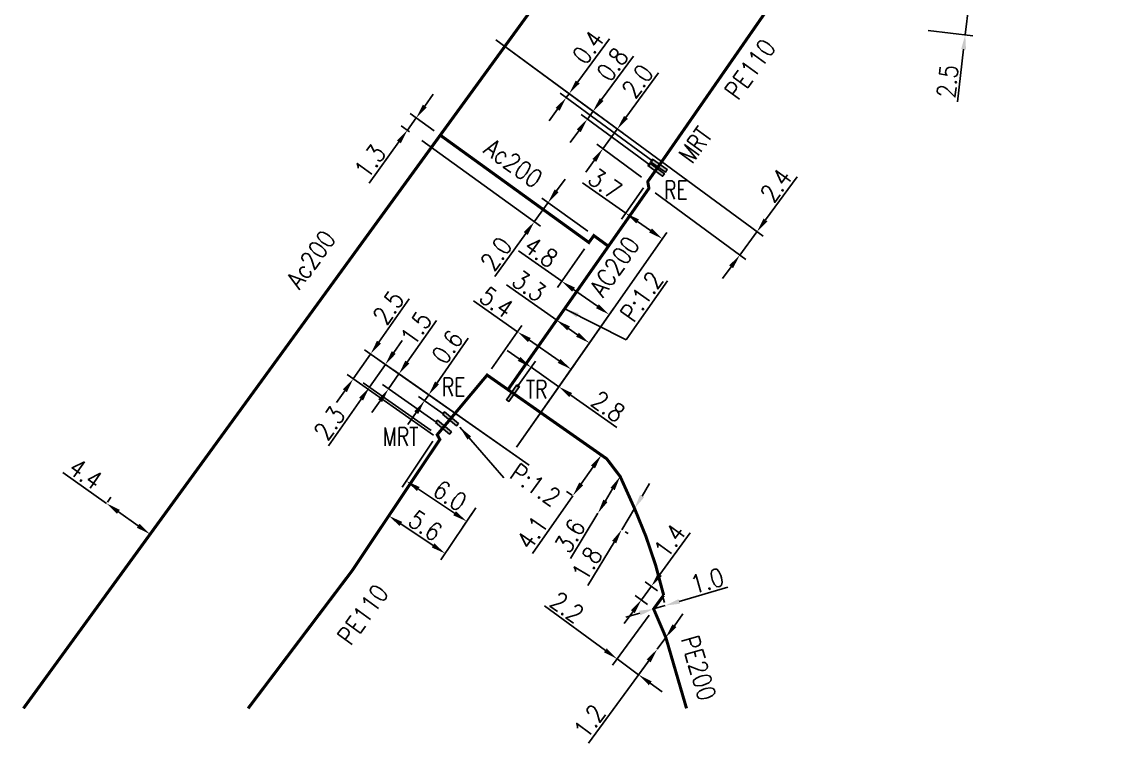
# Model space of a CAD drawing. Header units: millimetres. Extents: x 138988 to 140002, y 128990 to 130001.
# Drawn here: x 139092 to 139182.5, y 128997.1 to 129056.7 of the extents above; entities that cross this region are included whole.
import ezdxf
from ezdxf.enums import TextEntityAlignment as Align

# ---------------------------------------------------------------- set-up
doc = ezdxf.new("R2010")
doc.units = ezdxf.units.MM
doc.header["$PDMODE"] = 34
doc.linetypes.add('L_25_AP', pattern=[2000, 1000, 1000])
doc.linetypes.add('L_25_PE', pattern=[2000, 1000, 1000])
doc.layers.get('0').update_dxf_attribs({"linetype": 'CONTINUOUS'})
doc.layers.get('Defpoints').update_dxf_attribs({"linetype": 'CONTINUOUS'})
for name, color, linetype in [('L_150', 1, 'CONTINUOUS'), ('L_300', 7, 'CONTINUOUS'), ('L_340', 7, 'CONTINUOUS')]:
    doc.layers.add(name, color=color, linetype=linetype)
doc.styles.get("Standard").update_dxf_attribs({"font": 'romans.shx', "width": 0.85})
doc.dimstyles.get("Standard").update_dxf_attribs({"dimtxt": 1.5, "dimasz": 1.2, "dimexe": 0.625, "dimexo": 0.625, "dimgap": 0.25, "dimtad": 1, "dimdec": 1, "dimzin": 0, "dimdsep": 46, "dimtxsty": 'Standard', "dimcen": -0.5, "dimadec": 0, "dimazin": 0, "dimtfac": 1, "dimtdec": 1, "dimtmove": 0, "dimatfit": 3, "dimfxl": 0, "dimtolj": 1, "dimtzin": 0, "dimarcsym": 0})

# ---------------------------------------------------------------- blocks, each defined once
blk = doc.blocks.new('*D1032')
at = {"layer": 'Defpoints', "color": 0, "linetype": 'Continuous', "transparency": 16777216}
for p in [(139145.166, 129005.86), (139144.457, 129004.892), (139144.457, 129004.892)]:
    blk.add_point(p, dxfattribs=at)
at = {"layer": 'L_150', "color": 0, "linetype": 'Continuous', "lineweight": -2, "transparency": 16777216}
for p, q in [((139145.874, 129006.829), (139146.583, 129007.798)), ((139145.166, 129005.86), (139144.457, 129004.892)), ((139143.749, 129003.923), (139138.785, 128997.135))]:
    blk.add_line(p, q, dxfattribs=at)
at = {"layer": 'L_150', "color": 0, "linetype": 'Continuous', "transparency": 16777216}
for points in [[(139145.713, 129006.947), (139146.036, 129006.711), (139145.166, 129005.86)], [(139143.588, 129004.041), (139143.911, 129003.805), (139144.457, 129004.892)]]:
    blk.add_solid(points, dxfattribs=at)
at = {"layer": 'L_150', "color": 0, "linetype": 'Continuous', "transparency": 16777216, "insert": (139138.86, 128998.932), "char_height": 1.5, "attachment_point": 5, "rotation": 53.81889}
blk.add_mtext('\\A1;1.2', dxfattribs=at)
blk = doc.blocks.new('*D1033')
at = {"layer": 'Defpoints', "color": 0, "linetype": 'Continuous', "transparency": 16777216}
for p in [(139144.161, 129008.213), (139144.457, 129004.892), (139142.915, 129002.783)]:
    blk.add_point(p, dxfattribs=at)
at = {"layer": 'L_150', "color": 0, "linetype": 'Continuous', "lineweight": -2, "transparency": 16777216}
for p, q in [((139140.171, 129004.79), (139135.141, 129008.469)), ((139143.792, 129007.709), (139140.771, 129003.577)), ((139142.915, 129002.783), (139141.14, 129004.082)), ((139144.089, 129004.387), (139142.546, 129002.279)), ((139143.884, 129002.075), (139144.852, 129001.366))]:
    blk.add_line(p, q, dxfattribs=at)
at = {"layer": 'L_150', "color": 0, "linetype": 'Continuous', "transparency": 16777216}
for points in [[(139140.289, 129004.952), (139140.053, 129004.629), (139141.14, 129004.082)], [(139144.002, 129002.236), (139143.766, 129001.913), (139142.915, 129002.783)]]:
    blk.add_solid(points, dxfattribs=at)
at = {"layer": 'L_150', "color": 0, "linetype": 'Continuous', "transparency": 16777216, "insert": (139137.011, 129008.34), "char_height": 1.5, "attachment_point": 5, "rotation": 323.81889}
blk.add_mtext('\\A1;2.2', dxfattribs=at)
blk = doc.blocks.new('*D1034')
at = {"layer": 'Defpoints', "color": 0, "linetype": 'Continuous', "transparency": 16777216}
for p in [(139142.584, 129016.509), (139141.281, 129014.906), (139141.521, 129014.76)]:
    blk.add_point(p, dxfattribs=at)
at = {"layer": 'L_150', "color": 0, "linetype": 'Continuous', "lineweight": -2, "transparency": 16777216}
for p, q in [((139143.206, 129017.535), (139143.829, 129018.561)), ((139142.584, 129016.509), (139141.521, 129014.76)), ((139141.815, 129014.582), (139142.055, 129014.436)), ((139140.898, 129013.734), (139138.724, 129010.154))]:
    blk.add_line(p, q, dxfattribs=at)
at = {"layer": 'L_150', "color": 0, "linetype": 'Continuous', "transparency": 16777216}
for points in [[(139143.035, 129017.639), (139143.377, 129017.431), (139142.584, 129016.509)], [(139140.727, 129013.838), (139141.069, 129013.631), (139141.521, 129014.76)]]:
    blk.add_solid(points, dxfattribs=at)
at = {"layer": 'L_150', "color": 0, "linetype": 'Continuous', "transparency": 16777216, "insert": (139138.645, 129011.95), "char_height": 1.5, "attachment_point": 5, "rotation": 58.72904}
blk.add_mtext('\\A1;1.8', dxfattribs=at)
blk = doc.blocks.new('*D1035')
at = {"layer": 'Defpoints', "color": 0, "linetype": 'Continuous', "transparency": 16777216}
for p in [(139141.398, 129019.149), (139139.555, 129016.115), (139139.555, 129016.115)]:
    blk.add_point(p, dxfattribs=at)
at = {"layer": 'L_150', "color": 0, "linetype": 'Continuous', "lineweight": -2, "transparency": 16777216}
for p, q in [((139140.775, 129018.123), (139140.178, 129017.141)), ((139139.555, 129016.115), (139137.286, 129012.379))]:
    blk.add_line(p, q, dxfattribs=at)
at = {"layer": 'L_150', "color": 0, "linetype": 'Continuous', "transparency": 16777216}
for points in [[(139140.604, 129018.227), (139140.946, 129018.02), (139141.398, 129019.149)], [(139140.007, 129017.244), (139140.349, 129017.037), (139139.555, 129016.115)]]:
    blk.add_solid(points, dxfattribs=at)
at = {"layer": 'L_150', "color": 0, "linetype": 'Continuous', "transparency": 16777216, "insert": (139137.254, 129014.253), "char_height": 1.5, "attachment_point": 5, "rotation": 58.72904}
blk.add_mtext('\\A1;3.6', dxfattribs=at)
blk = doc.blocks.new('*D1209')
at = {"layer": 'Defpoints', "color": 0, "linetype": 'Continuous', "transparency": 16777216}
for p in [(139140.289, 129020.607), (139137.488, 129017.562), (139137.937, 129017.248)]:
    blk.add_point(p, dxfattribs=at)
at = {"layer": 'L_150', "color": 0, "linetype": 'Continuous', "lineweight": -2, "transparency": 16777216}
for p, q in [((139139.777, 129020.965), (139139.329, 129021.279)), ((139139.152, 129019.938), (139138.177, 129018.545)), ((139137.488, 129017.562), (139134.148, 129012.793)), ((139137.425, 129017.607), (139136.976, 129017.921))]:
    blk.add_line(p, q, dxfattribs=at)
at = {"layer": 'L_150', "color": 0, "linetype": 'Continuous', "transparency": 16777216}
for points in [[(139138.988, 129020.052), (139139.316, 129019.823), (139139.84, 129020.921)], [(139138.013, 129018.66), (139138.341, 129018.431), (139137.488, 129017.562)]]:
    blk.add_solid(points, dxfattribs=at)
at = {"layer": 'L_150', "color": 0, "linetype": 'Continuous', "transparency": 16777216, "insert": (139134.134, 129014.517), "char_height": 1.5, "attachment_point": 5, "rotation": 54.99046}
blk.add_mtext('\\A1;4.1', dxfattribs=at)
blk = doc.blocks.new('*D1210')
at = {"layer": 'Defpoints', "color": 0, "linetype": 'Continuous', "transparency": 16777216}
for p in [(139123.127, 129027.622), (139126.8, 129023.218), (139134.385, 129019.736)]:
    blk.add_point(p, dxfattribs=at)
at = {"layer": 'L_340', "color": 0, "linetype": 'Continuous', "lineweight": -2, "transparency": 16777216}
for p, q in [((139123.815, 129028.605), (139126.219, 129032.036)), ((139122.266, 129026.394), (139123.127, 129027.622)), ((139133.873, 129020.095), (139122.615, 129027.981)), ((139126.288, 129023.576), (139121.754, 129026.752)), ((139121.578, 129025.411), (139120.889, 129024.428))]:
    blk.add_line(p, q, dxfattribs=at)
at = {"layer": 'L_340', "color": 0, "linetype": 'Continuous', "transparency": 16777216}
for points in [[(139123.651, 129028.72), (139123.979, 129028.49), (139123.127, 129027.622)], [(139121.414, 129025.525), (139121.741, 129025.296), (139122.266, 129026.394)]]:
    blk.add_solid(points, dxfattribs=at)
at = {"layer": 'L_340', "color": 0, "linetype": 'Continuous', "transparency": 16777216, "insert": (139124.542, 129031.386), "char_height": 1.5, "attachment_point": 5, "rotation": 54.99046}
blk.add_mtext('\\A1;1.5', dxfattribs=at)
blk = doc.blocks.new('*D1211')
at = {"layer": 'Defpoints', "color": 0, "linetype": 'Continuous', "transparency": 16777216}
for p in [(139122.007, 129028.407), (139126.285, 129022.602), (139132.478, 129021.072)]:
    blk.add_point(p, dxfattribs=at)
at = {"layer": 'L_150', "color": 0, "linetype": 'Continuous', "lineweight": -2, "transparency": 16777216}
for p, q in [((139122.695, 129029.39), (139123.383, 129030.373)), ((139122.007, 129028.407), (139120.687, 129026.523)), ((139131.966, 129021.43), (139121.495, 129028.765)), ((139125.773, 129022.961), (139120.175, 129026.882)), ((139119.999, 129025.54), (139117.297, 129021.683))]:
    blk.add_line(p, q, dxfattribs=at)
at = {"layer": 'L_150', "color": 0, "linetype": 'Continuous', "transparency": 16777216}
for points in [[(139122.531, 129029.504), (139122.859, 129029.275), (139122.007, 129028.407)], [(139119.835, 129025.655), (139120.162, 129025.425), (139120.687, 129026.523)]]:
    blk.add_solid(points, dxfattribs=at)
at = {"layer": 'L_150', "color": 0, "linetype": 'Continuous', "transparency": 16777216, "insert": (139117.387, 129023.555), "char_height": 1.5, "attachment_point": 5, "rotation": 54.99046}
blk.add_mtext('\\A1;2.3', dxfattribs=at)
blk = doc.blocks.new('*D1212')
at = {"layer": 'Defpoints', "color": 0, "linetype": 'Continuous', "transparency": 16777216}
for p in [(139120.785, 129029.262), (139126.501, 129022.206), (139132.478, 129021.072)]:
    blk.add_point(p, dxfattribs=at)
at = {"layer": 'L_150', "color": 0, "linetype": 'Continuous', "lineweight": -2, "transparency": 16777216}
for p, q in [((139121.474, 129030.245), (139123.982, 129033.826)), ((139119.351, 129027.215), (139120.785, 129029.262)), ((139131.966, 129021.43), (139120.273, 129029.621)), ((139125.989, 129022.565), (139118.839, 129027.573)), ((139118.662, 129026.232), (139117.974, 129025.249))]:
    blk.add_line(p, q, dxfattribs=at)
at = {"layer": 'L_150', "color": 0, "linetype": 'Continuous', "transparency": 16777216}
for points in [[(139121.31, 129030.36), (139121.638, 129030.13), (139120.785, 129029.262)], [(139118.499, 129026.346), (139118.826, 129026.117), (139119.351, 129027.215)]]:
    blk.add_solid(points, dxfattribs=at)
at = {"layer": 'L_150', "color": 0, "linetype": 'Continuous', "transparency": 16777216, "insert": (139122.253, 129033.1), "char_height": 1.5, "attachment_point": 5, "rotation": 54.99046}
blk.add_mtext('\\A1;2.5', dxfattribs=at)
blk = doc.blocks.new('*D1213')
at = {"layer": 'Defpoints', "color": 0, "linetype": 'Continuous', "transparency": 16777216}
for p in [(139123.127, 129027.622), (139126.8, 129023.218), (139134.385, 129019.736)]:
    blk.add_point(p, dxfattribs=at)
at = {"layer": 'L_340', "color": 0, "linetype": 'Continuous', "lineweight": -2, "transparency": 16777216}
for p, q in [((139123.815, 129028.605), (139126.219, 129032.036)), ((139122.266, 129026.394), (139123.127, 129027.622)), ((139133.873, 129020.095), (139122.615, 129027.981)), ((139126.288, 129023.576), (139121.754, 129026.752)), ((139121.578, 129025.411), (139120.889, 129024.428))]:
    blk.add_line(p, q, dxfattribs=at)
at = {"layer": 'L_340', "color": 0, "linetype": 'Continuous', "transparency": 16777216}
for points in [[(139123.651, 129028.72), (139123.979, 129028.49), (139123.127, 129027.622)], [(139121.414, 129025.525), (139121.741, 129025.296), (139122.266, 129026.394)]]:
    blk.add_solid(points, dxfattribs=at)
at = {"layer": 'L_340', "color": 0, "linetype": 'Continuous', "transparency": 16777216, "insert": (139124.542, 129031.386), "char_height": 1.5, "attachment_point": 5, "rotation": 54.99046}
blk.add_mtext('\\A1;1.5', dxfattribs=at)
blk = doc.blocks.new('*D1214')
at = {"layer": 'Defpoints', "color": 0, "linetype": 'Continuous', "transparency": 16777216}
for p in [(139123.127, 129027.622), (139126.8, 129023.218), (139134.385, 129019.736)]:
    blk.add_point(p, dxfattribs=at)
at = {"layer": 'L_340', "color": 0, "linetype": 'Continuous', "lineweight": -2, "transparency": 16777216}
for p, q in [((139123.815, 129028.605), (139126.219, 129032.036)), ((139122.266, 129026.394), (139123.127, 129027.622)), ((139133.873, 129020.095), (139122.615, 129027.981)), ((139126.288, 129023.576), (139121.754, 129026.752)), ((139121.578, 129025.411), (139120.889, 129024.428))]:
    blk.add_line(p, q, dxfattribs=at)
at = {"layer": 'L_340', "color": 0, "linetype": 'Continuous', "transparency": 16777216}
for points in [[(139123.651, 129028.72), (139123.979, 129028.49), (139123.127, 129027.622)], [(139121.414, 129025.525), (139121.741, 129025.296), (139122.266, 129026.394)]]:
    blk.add_solid(points, dxfattribs=at)
at = {"layer": 'L_340', "color": 0, "linetype": 'Continuous', "transparency": 16777216, "insert": (139124.542, 129031.386), "char_height": 1.5, "attachment_point": 5, "rotation": 54.99046}
blk.add_mtext('\\A1;1.5', dxfattribs=at)
blk = doc.blocks.new('*D1215')
at = {"layer": 'Defpoints', "color": 0, "linetype": 'Continuous', "transparency": 16777216}
for p in [(139125.585, 129025.9), (139127.38, 129023.91), (139134.385, 129019.736)]:
    blk.add_point(p, dxfattribs=at)
at = {"layer": 'L_340', "color": 0, "linetype": 'Continuous', "lineweight": -2, "transparency": 16777216}
for p, q in [((139126.274, 129026.883), (139128.855, 129030.568)), ((139126.868, 129024.269), (139124.729, 129025.767)), ((139133.873, 129020.095), (139125.073, 129026.259)), ((139125.241, 129025.409), (139125.585, 129025.9)), ((139124.552, 129024.426), (139123.864, 129023.443))]:
    blk.add_line(p, q, dxfattribs=at)
at = {"layer": 'L_340', "color": 0, "linetype": 'Continuous', "transparency": 16777216}
for points in [[(139126.11, 129026.998), (139126.437, 129026.768), (139125.585, 129025.9)], [(139124.389, 129024.541), (139124.716, 129024.311), (139125.241, 129025.409)]]:
    blk.add_solid(points, dxfattribs=at)
at = {"layer": 'L_340', "color": 0, "linetype": 'Continuous', "transparency": 16777216, "insert": (139127.126, 129029.843), "char_height": 1.5, "attachment_point": 5, "rotation": 54.99046}
blk.add_mtext('\\A1;0.6', dxfattribs=at)
blk = doc.blocks.new('*D1216')
at = {"layer": 'Defpoints', "color": 0, "linetype": 'Continuous', "transparency": 16777216}
for p in [(139138.854, 129030.174), (139132.128, 129026.323), (139132.478, 129021.072)]:
    blk.add_point(p, dxfattribs=at)
at = {"layer": 'L_150', "color": 0, "linetype": 'Continuous', "lineweight": -2, "transparency": 16777216}
for p, q in [((139136.151, 129032.067), (139131.997, 129034.977)), ((139132.486, 129026.835), (139136.51, 129032.579)), ((139137.871, 129030.862), (139137.134, 129031.379)), ((139132.837, 129021.584), (139139.213, 129030.686))]:
    blk.add_line(p, q, dxfattribs=at)
at = {"layer": 'L_150', "color": 0, "linetype": 'Continuous', "transparency": 16777216}
for points in [[(139137.249, 129031.542), (139137.019, 129031.215), (139136.151, 129032.067)], [(139137.986, 129031.026), (139137.756, 129030.698), (139138.854, 129030.174)]]:
    blk.add_solid(points, dxfattribs=at)
at = {"layer": 'L_150', "color": 0, "linetype": 'Continuous', "transparency": 16777216, "insert": (139133.87, 129034.886), "char_height": 1.5, "attachment_point": 5, "rotation": 324.99046}
blk.add_mtext('\\A1;3.3', dxfattribs=at)
blk = doc.blocks.new('*D563')
at = {"layer": 'Defpoints', "color": 0, "linetype": 'Continuous', "transparency": 16777216}
for p in [(139123.825, 129047.756), (139126.538, 129047.339), (139124.511, 129047.26)]:
    blk.add_point(p, dxfattribs=at)
at = {"layer": 'L_150', "color": 0, "linetype": 'Continuous', "lineweight": -2, "transparency": 16777216}
for p, q in [((139125.259, 129049.742), (139125.962, 129050.715)), ((139124.557, 129048.769), (139123.825, 129047.756)), ((139126.031, 129047.705), (139124.05, 129049.135)), ((139124.004, 129047.626), (139123.318, 129048.122)), ((139123.122, 129046.783), (139120.67, 129043.386))]:
    blk.add_line(p, q, dxfattribs=at)
at = {"layer": 'L_150', "color": 0, "linetype": 'Continuous', "transparency": 16777216}
for points in [[(139125.097, 129049.859), (139125.421, 129049.625), (139124.557, 129048.769)], [(139122.96, 129046.9), (139123.285, 129046.666), (139123.825, 129047.756)]]:
    blk.add_solid(points, dxfattribs=at)
at = {"layer": 'L_150', "color": 0, "linetype": 'Continuous', "transparency": 16777216, "insert": (139120.734, 129045.184), "char_height": 1.5, "attachment_point": 5, "rotation": 54.16882}
blk.add_mtext('\\A1;1.3', dxfattribs=at)
blk = doc.blocks.new('*D564')
at = {"layer": 'Defpoints', "color": 0, "linetype": 'Continuous', "transparency": 16777216}
for p in [(139098.976, 129016.929), (139098.684, 129016.516), (139102.279, 129013.979)]:
    blk.add_point(p, dxfattribs=at)
at = {"layer": 'L_150', "color": 0, "linetype": 'Continuous', "lineweight": -2, "transparency": 16777216}
for p, q in [((139098.976, 129016.929), (139095.355, 129019.485)), ((139099.045, 129017.026), (139099.337, 129017.44)), ((139101.591, 129015.084), (139099.957, 129016.238)), ((139102.64, 129014.489), (139102.932, 129014.903))]:
    blk.add_line(p, q, dxfattribs=at)
at = {"layer": 'L_150', "color": 0, "linetype": 'Continuous', "transparency": 16777216}
for points in [[(139100.072, 129016.401), (139099.842, 129016.074), (139098.976, 129016.929)], [(139101.706, 129015.248), (139101.476, 129014.921), (139102.572, 129014.393)]]:
    blk.add_solid(points, dxfattribs=at)
at = {"layer": 'L_150', "color": 0, "linetype": 'Continuous', "transparency": 16777216, "insert": (139097.252, 129019.37), "char_height": 1.5, "attachment_point": 5, "rotation": 324.79241}
blk.add_mtext('\\A1;4.4', dxfattribs=at)
blk = doc.blocks.new('*D565')
at = {"layer": 'Defpoints', "color": 0, "linetype": 'Continuous', "transparency": 16777216}
for p in [(139124.511, 129047.26), (139134.303, 129040.19), (139139.22, 129039.045)]:
    blk.add_point(p, dxfattribs=at)
at = {"layer": 'L_150', "color": 0, "linetype": 'Continuous', "lineweight": -2, "transparency": 16777216}
for p, q in [((139125.018, 129046.894), (139134.81, 129039.824)), ((139136.147, 129042.744), (139136.849, 129043.717)), ((139138.713, 129039.411), (139134.938, 129042.137)), ((139135.444, 129041.771), (139134.303, 129040.19)), ((139133.6, 129039.217), (139131.041, 129035.673))]:
    blk.add_line(p, q, dxfattribs=at)
at = {"layer": 'L_150', "color": 0, "linetype": 'Continuous', "transparency": 16777216}
for points in [[(139135.985, 129042.861), (139136.309, 129042.627), (139135.444, 129041.771)], [(139133.438, 129039.334), (139133.763, 129039.1), (139134.303, 129040.19)]]:
    blk.add_solid(points, dxfattribs=at)
at = {"layer": 'L_150', "color": 0, "linetype": 'Continuous', "transparency": 16777216, "insert": (139131.159, 129037.544), "char_height": 1.5, "attachment_point": 5, "rotation": 54.16882}
blk.add_mtext('\\A1;2.0', dxfattribs=at)
blk = doc.blocks.new('*D566')
at = {"layer": 'Defpoints', "color": 0, "linetype": 'Continuous', "transparency": 16777216}
for p in [(139138.81, 129038.477), (139140.497, 129032.52), (139132.478, 129021.072)]:
    blk.add_point(p, dxfattribs=at)
at = {"layer": 'L_150', "color": 0, "linetype": 'Continuous', "lineweight": -2, "transparency": 16777216}
for p, q in [((139136.566, 129035.274), (139132.986, 129037.782)), ((139138.451, 129037.966), (139136.207, 129034.762)), ((139139.515, 129033.208), (139137.549, 129034.585)), ((139132.837, 129021.584), (139140.856, 129033.032))]:
    blk.add_line(p, q, dxfattribs=at)
at = {"layer": 'L_150', "color": 0, "linetype": 'Continuous', "transparency": 16777216}
for points in [[(139137.664, 129034.749), (139137.434, 129034.422), (139136.566, 129035.274)], [(139139.629, 129033.372), (139139.4, 129033.045), (139140.497, 129032.52)]]:
    blk.add_solid(points, dxfattribs=at)
at = {"layer": 'L_150', "color": 0, "linetype": 'Continuous', "transparency": 16777216, "insert": (139134.858, 129037.691), "char_height": 1.5, "attachment_point": 5, "rotation": 324.99046}
blk.add_mtext('\\A1;4.8', dxfattribs=at)
blk = doc.blocks.new('*D567')
at = {"layer": 'Defpoints', "color": 0, "linetype": 'Continuous', "transparency": 16777216}
for p in [(139130.408, 129027.528), (139137.337, 129028.007), (139132.478, 129021.072)]:
    blk.add_point(p, dxfattribs=at)
at = {"layer": 'L_150', "color": 0, "linetype": 'Continuous', "lineweight": -2, "transparency": 16777216}
for p, q in [((139132.914, 129031.105), (139129.283, 129033.648)), ((139130.766, 129028.04), (139133.272, 129031.617)), ((139136.354, 129028.696), (139133.896, 129030.417)), ((139132.837, 129021.584), (139137.695, 129028.519))]:
    blk.add_line(p, q, dxfattribs=at)
at = {"layer": 'L_150', "color": 0, "linetype": 'Continuous', "transparency": 16777216}
for points in [[(139134.011, 129030.581), (139133.782, 129030.253), (139132.914, 129031.105)], [(139136.468, 129028.86), (139136.239, 129028.532), (139137.337, 129028.007)]]:
    blk.add_solid(points, dxfattribs=at)
at = {"layer": 'L_150', "color": 0, "linetype": 'Continuous', "transparency": 16777216, "insert": (139131.181, 129033.54), "char_height": 1.5, "attachment_point": 5, "rotation": 324.99046}
blk.add_mtext('\\A1;5.4', dxfattribs=at)
blk = doc.blocks.new('*D568')
at = {"layer": 'Defpoints', "color": 0, "linetype": 'Continuous', "transparency": 16777216}
for p in [(139130.611, 129055.591), (139137.177, 129050.767), (139144.596, 129044.82)]:
    blk.add_point(p, dxfattribs=at)
at = {"layer": 'L_340', "color": 0, "linetype": 'Continuous', "lineweight": -2, "transparency": 16777216}
for p, q in [((139131.115, 129055.221), (139137.681, 129050.397)), ((139137.888, 129051.734), (139140.512, 129055.306)), ((139144.092, 129045.19), (139136.437, 129050.815)), ((139136.94, 129050.445), (139137.177, 129050.767)), ((139136.23, 129049.478), (139135.519, 129048.511))]:
    blk.add_line(p, q, dxfattribs=at)
at = {"layer": 'L_340', "color": 0, "linetype": 'Continuous', "transparency": 16777216}
for points in [[(139137.727, 129051.852), (139138.049, 129051.616), (139137.177, 129050.767)], [(139136.069, 129049.596), (139136.391, 129049.359), (139136.94, 129050.445)]]:
    blk.add_solid(points, dxfattribs=at)
at = {"layer": 'L_340', "color": 0, "linetype": 'Continuous', "transparency": 16777216, "insert": (139138.749, 129054.595), "char_height": 1.5, "attachment_point": 5, "rotation": 53.69404}
blk.add_mtext('\\A1;0.4', dxfattribs=at)
blk = doc.blocks.new('*D569')
at = {"layer": 'Defpoints', "color": 0, "linetype": 'Continuous', "transparency": 16777216}
for p in [(139130.611, 129055.591), (139139.157, 129049.313), (139144.367, 129044.494)]:
    blk.add_point(p, dxfattribs=at)
at = {"layer": 'L_340', "color": 0, "linetype": 'Continuous', "lineweight": -2, "transparency": 16777216}
for p, q in [((139131.115, 129055.221), (139139.66, 129048.943)), ((139139.867, 129050.28), (139142.501, 129053.865)), ((139138.684, 129048.67), (139139.157, 129049.313)), ((139143.863, 129044.864), (139138.18, 129049.04)), ((139137.973, 129047.703), (139137.263, 129046.736))]:
    blk.add_line(p, q, dxfattribs=at)
at = {"layer": 'L_340', "color": 0, "linetype": 'Continuous', "transparency": 16777216}
for points in [[(139139.706, 129050.398), (139140.028, 129050.161), (139139.157, 129049.313)], [(139137.812, 129047.821), (139138.135, 129047.584), (139138.684, 129048.67)]]:
    blk.add_solid(points, dxfattribs=at)
at = {"layer": 'L_340', "color": 0, "linetype": 'Continuous', "transparency": 16777216, "insert": (139140.756, 129053.179), "char_height": 1.5, "attachment_point": 5, "rotation": 53.69404}
blk.add_mtext('\\A1;0.8', dxfattribs=at)
blk = doc.blocks.new('*D570')
at = {"layer": 'Defpoints', "color": 0, "linetype": 'Continuous', "transparency": 16777216}
for p in [(139130.611, 129055.591), (139141.159, 129047.841), (139143.673, 129043.503)]:
    blk.add_point(p, dxfattribs=at)
at = {"layer": 'L_150', "color": 0, "linetype": 'Continuous', "lineweight": -2, "transparency": 16777216}
for p, q in [((139131.115, 129055.221), (139141.663, 129047.471)), ((139141.87, 129048.808), (139144.571, 129052.485)), ((139139.971, 129046.223), (139141.159, 129047.841)), ((139143.17, 129043.873), (139139.467, 129046.594)), ((139139.26, 129045.256), (139138.55, 129044.289))]:
    blk.add_line(p, q, dxfattribs=at)
at = {"layer": 'L_150', "color": 0, "linetype": 'Continuous', "transparency": 16777216}
for points in [[(139141.709, 129048.927), (139142.031, 129048.69), (139141.159, 129047.841)], [(139139.099, 129045.375), (139139.421, 129045.138), (139139.971, 129046.223)]]:
    blk.add_solid(points, dxfattribs=at)
at = {"layer": 'L_150', "color": 0, "linetype": 'Continuous', "transparency": 16777216, "insert": (139142.826, 129051.799), "char_height": 1.5, "attachment_point": 5, "rotation": 53.69404}
blk.add_mtext('\\A1;2.0', dxfattribs=at)
blk = doc.blocks.new('*D571')
at = {"layer": 'Defpoints', "color": 0, "linetype": 'Continuous', "transparency": 16777216}
for p in [(139130.611, 129055.591), (139143.77, 129042.945), (139152.691, 129039.369)]:
    blk.add_point(p, dxfattribs=at)
at = {"layer": 'L_150', "color": 0, "linetype": 'Continuous', "lineweight": -2, "transparency": 16777216}
for p, q in [((139131.115, 129055.221), (139153.195, 129038.999)), ((139153.401, 129040.336), (139156.026, 129043.907)), ((139144.274, 129042.575), (139151.774, 129037.064)), ((139151.27, 129037.434), (139152.691, 129039.369)), ((139150.559, 129036.467), (139149.849, 129035.5))]:
    blk.add_line(p, q, dxfattribs=at)
at = {"layer": 'L_150', "color": 0, "linetype": 'Continuous', "transparency": 16777216}
for points in [[(139153.24, 129040.454), (139153.563, 129040.217), (139152.691, 129039.369)], [(139150.398, 129036.586), (139150.721, 129036.349), (139151.27, 129037.434)]]:
    blk.add_solid(points, dxfattribs=at)
at = {"layer": 'L_150', "color": 0, "linetype": 'Continuous', "transparency": 16777216, "insert": (139154.263, 129043.197), "char_height": 1.5, "attachment_point": 5, "rotation": 53.69404}
blk.add_mtext('\\A1;2.4', dxfattribs=at)
blk = doc.blocks.new('L_340_20')
at = {"linetype": 'Continuous'}
blk.add_hatch(color=0, dxfattribs=at).paths.add_polyline_path([(0.125, 0.75), (-0.125, 0.75), (-0.125, -0.75), (0.125, -0.75)])
at = {"color": 0, "linetype": 'Continuous'}
blk.add_lwpolyline([(-0.125, 0.75), (0.125, 0.75), (0.125, -0.75), (-0.125, -0.75)], close=True, dxfattribs=at)
at = {"color": 0, "linetype": 'Continuous', "width": 0.75}
for tag, height, flags, p in [('RE', 1.5, 8, (0, 3)), ('DEF_LEG', 1.2, 3, (0, -5)), ('DEF_COUP', 1.2, 3, (0, -7.5)), ('DEF_TYPE', 1.2, 3, (0, -10))]:
    blk.add_attdef(tag, text='', height=height, dxfattribs=dict(at, flags=flags)).set_placement(p, align=Align.MIDDLE)
blk = doc.blocks.new('*D572')
at = {"layer": 'Defpoints', "color": 0, "linetype": 'Continuous', "transparency": 16777216}
for p in [(139136.326, 129026.565), (139132.537, 129026.036), (139132.478, 129021.072)]:
    blk.add_point(p, dxfattribs=at)
at = {"layer": 'L_340', "color": 0, "linetype": 'Continuous', "lineweight": -2, "transparency": 16777216}
for p, q in [((139133.05, 129028.86), (139132.067, 129029.548)), ((139132.896, 129026.548), (139134.391, 129028.683)), ((139134.033, 129028.171), (139136.326, 129026.565)), ((139132.837, 129021.584), (139136.685, 129027.077)), ((139137.309, 129025.876), (139141.132, 129023.199))]:
    blk.add_line(p, q, dxfattribs=at)
at = {"layer": 'L_340', "color": 0, "linetype": 'Continuous', "transparency": 16777216}
for points in [[(139133.165, 129029.024), (139132.935, 129028.696), (139134.033, 129028.171)], [(139137.424, 129026.04), (139137.194, 129025.713), (139136.326, 129026.565)]]:
    blk.add_solid(points, dxfattribs=at)
at = {"layer": 'L_340', "color": 0, "linetype": 'Continuous', "transparency": 16777216, "insert": (139140.407, 129024.928), "char_height": 1.5, "attachment_point": 5, "rotation": 324.99046}
blk.add_mtext('\\A1;2.8', dxfattribs=at)
blk = doc.blocks.new('L_340_19')
at = {"linetype": 'Continuous'}
blk.add_hatch(color=0, dxfattribs=at).paths.add_polyline_path([(0.125, 0.75), (-0.125, 0.75), (-0.125, -0.75), (0.125, -0.75)])
at = {"color": 0, "linetype": 'Continuous'}
blk.add_lwpolyline([(-0.125, 0.75), (0.125, 0.75), (0.125, -0.75), (-0.125, -0.75)], close=True, dxfattribs=at)
at = {"color": 0, "linetype": 'Continuous', "width": 0.75}
for tag, height, flags, p in [('TR', 1.5, 8, (0, 3)), ('DEF_LEG', 1.2, 3, (0, -5)), ('DEF_COUP', 1.2, 3, (0, -7.5)), ('DEF_TYPE', 1.2, 3, (0, -10))]:
    blk.add_attdef(tag, text='', height=height, dxfattribs=dict(at, flags=flags)).set_placement(p, align=Align.MIDDLE)
blk = doc.blocks.new('*D573')
at = {"layer": 'Defpoints', "color": 0, "linetype": 'Continuous', "transparency": 16777216}
for p in [(139143.673, 129043.503), (139144.882, 129038.779), (139132.478, 129021.072)]:
    blk.add_point(p, dxfattribs=at)
at = {"layer": 'L_150', "color": 0, "linetype": 'Continuous', "lineweight": -2, "transparency": 16777216}
for p, q in [((139141.851, 129040.902), (139138.271, 129043.41)), ((139143.315, 129042.991), (139141.493, 129040.39)), ((139143.899, 129039.468), (139142.834, 129040.214)), ((139132.837, 129021.584), (139145.24, 129039.291))]:
    blk.add_line(p, q, dxfattribs=at)
at = {"layer": 'L_150', "color": 0, "linetype": 'Continuous', "transparency": 16777216}
for points in [[(139142.949, 129040.378), (139142.719, 129040.05), (139141.851, 129040.902)], [(139144.014, 129039.632), (139143.784, 129039.304), (139144.882, 129038.779)]]:
    blk.add_solid(points, dxfattribs=at)
at = {"layer": 'L_150', "color": 0, "linetype": 'Continuous', "transparency": 16777216, "insert": (139140.143, 129043.319), "char_height": 1.5, "attachment_point": 5, "rotation": 324.99046}
blk.add_mtext('\\A1;3.7', dxfattribs=at)
blk = doc.blocks.new('*D574')
at = {"layer": 'Defpoints', "color": 0, "linetype": 'Continuous', "transparency": 16777216}
for p in [(139126.501, 129022.206), (139129.818, 129017.093), (139126.942, 129012.791)]:
    blk.add_point(p, dxfattribs=at)
at = {"layer": 'L_150', "color": 0, "linetype": 'Continuous', "lineweight": -2, "transparency": 16777216}
for p, q in [((139126.153, 129021.687), (139121.94, 129015.384)), ((139129.471, 129016.573), (139126.595, 129012.272)), ((139123.285, 129015.237), (139125.945, 129013.458))]:
    blk.add_line(p, q, dxfattribs=at)
at = {"layer": 'L_150', "color": 0, "linetype": 'Continuous', "transparency": 16777216}
for points in [[(139123.396, 129015.403), (139123.173, 129015.07), (139122.287, 129015.903)], [(139126.056, 129013.624), (139125.834, 129013.292), (139126.942, 129012.791)]]:
    blk.add_solid(points, dxfattribs=at)
at = {"layer": 'L_150', "color": 0, "linetype": 'Continuous', "transparency": 16777216, "insert": (139125.303, 129015.09), "char_height": 1.5, "attachment_point": 5, "rotation": 326.2357}
blk.add_mtext('\\A1;5.6', dxfattribs=at)
blk = doc.blocks.new('*D575')
at = {"layer": 'Defpoints', "color": 0, "linetype": 'Continuous', "transparency": 16777216}
for p in [(139126.285, 129022.602), (139129.818, 129017.093), (139128.718, 129015.446)]:
    blk.add_point(p, dxfattribs=at)
at = {"layer": 'L_150', "color": 0, "linetype": 'Continuous', "lineweight": -2, "transparency": 16777216}
for p, q in [((139125.937, 129022.082), (139123.382, 129018.261)), ((139124.727, 129018.114), (139127.72, 129016.113)), ((139129.471, 129016.573), (139128.37, 129014.927))]:
    blk.add_line(p, q, dxfattribs=at)
at = {"layer": 'L_150', "color": 0, "linetype": 'Continuous', "transparency": 16777216}
for points in [[(139124.839, 129018.28), (139124.616, 129017.948), (139123.73, 129018.781)], [(139127.831, 129016.279), (139127.609, 129015.947), (139128.718, 129015.446)]]:
    blk.add_solid(points, dxfattribs=at)
at = {"layer": 'L_150', "color": 0, "linetype": 'Continuous', "transparency": 16777216, "insert": (139127.339, 129017.571), "char_height": 1.5, "attachment_point": 5, "rotation": 326.2357}
blk.add_mtext('\\A1;6.0', dxfattribs=at)
blk = doc.blocks.new('L_340_17')
at = {"linetype": 'Continuous'}
blk.add_hatch(color=0, dxfattribs=at).paths.add_polyline_path([(0.125, 0.75), (-0.125, 0.75), (-0.125, -0.75), (0.125, -0.75)])
at = {"color": 0, "linetype": 'Continuous'}
blk.add_lwpolyline([(-0.125, 0.75), (0.125, 0.75), (0.125, -0.75), (-0.125, -0.75)], close=True, dxfattribs=at)
at = {"color": 0, "linetype": 'Continuous', "width": 0.75}
for tag, height, flags, p in [('MRT', 1.5, 8, (0, 3)), ('DEF_LEG', 1.2, 3, (0, -5)), ('DEF_COUP', 1.2, 3, (0, -7.5)), ('DEF_TYPE', 1.2, 3, (0, -10))]:
    blk.add_attdef(tag, text='', height=height, dxfattribs=dict(at, flags=flags)).set_placement(p, align=Align.MIDDLE)
blk = doc.blocks.new('*D1243')
at = {"layer": 'Defpoints', "color": 0, "linetype": 'Continuous', "transparency": 16777216}
for p in [(139145.121, 129008.494), (139144.161, 129008.213), (139145.221, 129008.152)]:
    blk.add_point(p, dxfattribs=at)
at = {"layer": 'L_150', "color": 0, "linetype": 'Continuous', "lineweight": -2, "transparency": 16777216}
for p, q in [((139146.273, 129008.83), (139150.294, 129010.005)), ((139144.161, 129008.213), (139145.121, 129008.494)), ((139145.046, 129008.752), (139144.946, 129009.094)), ((139143.009, 129007.877), (139141.857, 129007.54))]:
    blk.add_line(p, q, dxfattribs=at)
at = {"layer": 'L_150', "color": 0, "linetype": 'Continuous', "transparency": 16777216}
for points in [[(139146.217, 129009.022), (139146.329, 129008.638), (139145.121, 129008.494)], [(139142.953, 129008.069), (139143.065, 129007.685), (139144.161, 129008.213)]]:
    blk.add_solid(points, dxfattribs=at)
at = {"layer": 'L_150', "color": 0, "linetype": 'Continuous', "transparency": 16777216, "insert": (139148.579, 129010.546), "char_height": 1.5, "attachment_point": 5, "rotation": 16.2849}
blk.add_mtext('\\A1;1.0', dxfattribs=at)
blk = doc.blocks.new('*D1244')
at = {"layer": 'Defpoints', "color": 0, "linetype": 'Continuous', "transparency": 16777216}
for p in [(139144.988, 129009.343), (139143.144, 129008.957), (139144.161, 129008.213)]:
    blk.add_point(p, dxfattribs=at)
at = {"layer": 'L_150', "color": 0, "linetype": 'Continuous', "lineweight": -2, "transparency": 16777216}
for p, q in [((139144.679, 129011.055), (139147.188, 129014.486)), ((139144.483, 129009.712), (139143.466, 129010.456)), ((139143.657, 129008.582), (139142.64, 129009.326)), ((139143.144, 129008.957), (139143.971, 129010.087)), ((139142.436, 129007.988), (139141.728, 129007.02))]:
    blk.add_line(p, q, dxfattribs=at)
at = {"layer": 'L_150', "color": 0, "linetype": 'Continuous', "transparency": 16777216}
for points in [[(139144.518, 129011.174), (139144.841, 129010.937), (139143.971, 129010.087)], [(139142.275, 129008.106), (139142.597, 129007.87), (139143.144, 129008.957)]]:
    blk.add_solid(points, dxfattribs=at)
at = {"layer": 'L_150', "color": 0, "linetype": 'Continuous', "transparency": 16777216, "insert": (139145.481, 129013.845), "char_height": 1.5, "attachment_point": 5, "rotation": 53.81889}
blk.add_mtext('\\A1;1.4', dxfattribs=at)
blk = doc.blocks.new('*D1250')
at = {"layer": 'Defpoints', "color": 0, "linetype": 'Continuous', "transparency": 16777216}
for p in [(139166.173, 129058.582), (139166.217, 129056.06), (139169.896, 129055.627)]:
    blk.add_point(p, dxfattribs=at)
at = {"layer": 'L_300', "color": 0, "linetype": 'Continuous', "lineweight": -2, "transparency": 16777216}
for p, q in [((139170.329, 129059.301), (139170.469, 129060.493)), ((139166.794, 129058.509), (139170.809, 129058.036)), ((139170.188, 129058.109), (139169.896, 129055.627)), ((139166.838, 129055.987), (139170.517, 129055.553)), ((139169.755, 129054.435), (139169.244, 129050.093))]:
    blk.add_line(p, q, dxfattribs=at)
at = {"layer": 'L_300', "color": 0, "linetype": 'Continuous', "transparency": 16777216}
for points in [[(139170.13, 129059.324), (139170.527, 129059.278), (139170.188, 129058.109)], [(139169.557, 129054.458), (139169.954, 129054.411), (139169.896, 129055.627)]]:
    blk.add_solid(points, dxfattribs=at)
at = {"layer": 'L_300', "color": 0, "linetype": 'Continuous', "transparency": 16777216, "insert": (139168.436, 129051.785), "char_height": 1.5, "attachment_point": 5, "rotation": 83.27984}
blk.add_mtext('\\A1;2.5', dxfattribs=at)

msp = doc.modelspace()

# ---------------------------------------------------------------- linework, layer by layer
at = {"layer": 'L_150', "linetype": 'L_25_PE', "const_width": 0.25, "flags": 128}
for points in [[(139458.45, 129367.391), (139457.239, 129365.377), (139456.941, 129364.973), (139454.573, 129361.764), (139449.277, 129354.589), (139444.179, 129348.555), (139440.289, 129344.195), (139426.261, 129330.46), (139396.571, 129304.193), (139372.505, 129282.908), (139369.647, 129280.38), (139345.352, 129258.682), (139322.574, 129238.473), (139301.399, 129219.542), (139272.312, 129193.678), (139253.101, 129176.505), (139234.822, 129159.83), (139217.288, 129143.465, 0.036369), (139216.794, 129142.932), (139207.274, 129131.026), (139192.867, 129112.527), (139174.137, 129087.008), (139169.438, 129080.607), (139169.438, 129080.607), (139144.596, 129044.82)], [(139132.537, 129026.036), (139140.289, 129020.607), (139141.398, 129019.149), (139142.584, 129016.509), (139142.584, 129016.509, -0.04688), (139144.988, 129009.343), (139144.988, 129009.343), (139144.988, 129009.343), (139144.161, 129008.213), (139145.166, 129005.86), (139145.166, 129005.86), (139146.875, 129000)]]:
    msp.add_lwpolyline(points, format="xyb", dxfattribs=at)
at = {"layer": 'L_150', "linetype": 'L_25_AP', "const_width": 0.25, "flags": 128}
for points in [[(139092.115, 129000), (139102.279, 129013.979), (139126.538, 129047.339), (139134.625, 129058.461), (139148.885, 129078.131), (139152.28, 129082.283), (139158.767, 129091.192), (139159.636, 129092.414), (139160.665, 129092.91), (139163.004, 129095.942), (139180.298, 129120.175), (139202.482, 129148.167), (139219.236, 129165.18), (139229.854, 129174.426), (139232.837, 129177.215), (139240.526, 129184.401), (139241.111, 129184.947), (139253.726, 129196.298), (139295.056, 129232.589), (139297.642, 129234.892)], [(139132.128, 129026.323), (139138.137, 129034.903), (139140.424, 129038.167), (139141.373, 129039.522), (139143.77, 129042.945), (139143.673, 129043.503), (139144.367, 129044.494)], [(139144.367, 129044.494), (139144.596, 129044.82)], [(139132.537, 129026.036), (139132.128, 129026.323), (139130.408, 129027.528), (139127.38, 129023.91)], [(139127.38, 129023.91), (139126.8, 129023.218)]]:
    msp.add_lwpolyline(points, dxfattribs=at)
at = {"layer": 'L_150', "linetype": 'L_25_AP', "flags": 128}
msp.add_lwpolyline([(139126.538, 129047.339, 0.25, 0.25, 0), (139138.81, 129038.477, 0.25, 0.25, 0), (139139.22, 129039.045, 0.25, 0.25, 0), (139140.424, 129038.167, 0, 0, 0)], format="xyseb", dxfattribs=at)
at = {"layer": 'L_150', "linetype": 'L_25_PE', "const_width": 0.25, "flags": 128}
msp.add_lwpolyline([(139126.8, 129023.218), (139126.285, 129022.602), (139126.501, 129022.206), (139119.251, 129011.362), (139110.67, 129000)], dxfattribs=at)

# ---------------------------------------------------------------- block references
at = {"layer": 'L_340'}
ref = msp.add_blockref('L_340_17', (139144.596, 129044.82), dxfattribs=dict(at, rotation=55.12585540125136))
ref.add_attrib('MRT', 'MRT', dxfattribs={"layer": '0', "color": 0, "linetype": 'Continuous', "height": 1.5, "rotation": 53.93605, "width": 0.75, "flags": 8}).set_placement((139147.606, 129046.54), align=Align.MIDDLE)
ref = msp.add_blockref('L_340_20', (139144.367, 129044.494), dxfattribs=dict(at, rotation=53.69403842308535))
ref.add_attrib('RE', 'RE', dxfattribs={"layer": '0', "color": 0, "linetype": 'Continuous', "height": 1.5, "width": 0.75, "flags": 8}).set_placement((139145.992, 129042.807), align=Align.MIDDLE)
ref = msp.add_blockref('L_340_20', (139127.38, 129023.91), dxfattribs=dict(at, rotation=50.06906847502336))
ref.add_attrib('RE', 'RE', dxfattribs={"layer": '0', "color": 0, "linetype": 'Continuous', "height": 1.5, "width": 0.75, "flags": 8}).set_placement((139127.645, 129026.545), align=Align.MIDDLE)
ref = msp.add_blockref('L_340_19', (139132.537, 129026.036), dxfattribs=dict(at, rotation=324.9904578273131))
ref.add_attrib('TR', 'TR', dxfattribs={"layer": '0', "color": 0, "linetype": 'Continuous', "height": 1.5, "width": 0.75, "flags": 8}).set_placement((139134.501, 129026.336), align=Align.MIDDLE)
ref = msp.add_blockref('L_340_17', (139126.8, 129023.218), dxfattribs=dict(at, rotation=50.06906847648276))
ref.add_attrib('MRT', 'MRT', dxfattribs={"layer": '0', "color": 0, "linetype": 'Continuous', "height": 1.5, "width": 0.75, "flags": 8}).set_placement((139123.266, 129022.439), align=Align.MIDDLE)

# ---------------------------------------------------------------- texts
at = {"layer": 'L_150', "linetype": 'Continuous', "width": 0.85}
for s, rotation, p in [('PE110', 53.97691, (139151.127, 129050.142)), ('Ac200', 324.16882, (139130.014, 129045.951)), ('Ac200', 53.97691, (139114.919, 129034.521)), ('AC200', 54.99046, (139139.988, 129033.862)), ('PE110', 53.97691, (139119.144, 129005.099))]:
    msp.add_text(s, height=1.5, rotation=rotation, dxfattribs=at).set_placement(p)
msp.add_text('PE200', height=1.5, rotation=286.25313, dxfattribs=at).set_placement((139147.87, 129003.346), align=Align.MIDDLE)
at = {"layer": 'L_150', "linetype": 'Continuous', "insert": (139142.512, 129031.774), "char_height": 1.5, "attachment_point": 7, "rotation": 54.99046}
msp.add_mtext('P:1.2', dxfattribs=at)
at = {"layer": 'L_340', "linetype": 'Continuous', "insert": (139132.147, 129019.109), "char_height": 1.5, "attachment_point": 7, "rotation": 324.99046}
msp.add_mtext('P:1.2', dxfattribs=at)

# ---------------------------------------------------------------- dimensions: what is measured, and where the dimension line sits
at = {"layer": 'L_150', "linetype": 'Continuous'}
for base, p1, p2, angle, picture, middle in [((139141.159, 129047.841), (139143.673, 129043.503), (139130.611, 129055.591), 233.69404, '*D570', (139143.632, 129051.207)), ((139152.691, 129039.369), (139143.77, 129042.945), (139130.611, 129055.591), 233.69404, '*D571', (139155.069, 129042.605)), ((139123.825, 129047.756), (139126.538, 129047.339), (139124.511, 129047.26), 54.16882, '*D563', (139121.545, 129044.598)), ((139134.303, 129040.19), (139139.22, 129039.045), (139124.511, 129047.26), 54.16882, '*D565', (139131.97, 129036.959)), ((139144.882, 129038.779), (139143.673, 129043.503), (139132.478, 129021.072), 144.99046, '*D573', (139139.57, 129042.5)), ((139140.497, 129032.52), (139138.81, 129038.477), (139132.478, 129021.072), 144.99046, '*D566', (139134.284, 129036.872)), ((139138.854, 129030.174), (139132.128, 129026.323), (139132.478, 129021.072), 144.99046, '*D1216', (139133.296, 129034.067)), ((139120.785, 129029.262), (139126.501, 129022.206), (139132.478, 129021.072), 234.99046, '*D1212', (139123.072, 129032.527)), ((139137.337, 129028.007), (139130.408, 129027.528), (139132.478, 129021.072), 144.99046, '*D567', (139130.607, 129032.721)), ((139122.007, 129028.407), (139126.285, 129022.602), (139132.478, 129021.072), 234.99046, '*D1211', (139118.206, 129022.981)), ((139126.942, 129012.791), (139126.501, 129022.206), (139129.818, 129017.093), 146.2357, '*D574', (139124.748, 129014.258)), ((139128.718, 129015.446), (139126.285, 129022.602), (139129.818, 129017.093), 146.2357, '*D575', (139126.783, 129016.74)), ((139137.488, 129017.562), (139140.289, 129020.607), (139137.937, 129017.248), 54.99046, '*D1209', (139134.953, 129013.943)), ((139098.976, 129016.929), (139102.279, 129013.979), (139098.684, 129016.516), 324.79241, '*D564', (139096.676, 129018.553)), ((139139.5549, 129016.1149), (139141.3977, 129019.1492), (139139.5549, 129016.1149), 58.72904, '*D1035', (139138.1089, 129013.7339)), ((139143.144, 129008.957), (139144.988, 129009.343), (139144.161, 129008.213), 53.81889, '*D1244', (139146.288, 129013.255)), ((139145.121, 129008.494), (139144.161, 129008.213), (139145.221, 129008.152), 196.2849, '*D1243', (139148.859, 129009.586)), ((139142.915, 129002.783), (139144.161, 129008.213), (139144.457, 129004.892), 143.81889, '*D1033', (139136.421, 129007.533)), ((139144.457, 129004.892), (139145.166, 129005.86), (139144.457, 129004.892), 53.81889, '*D1032', (139139.667, 128998.342))]:
    dim = msp.add_linear_dim(base=base, p1=p1, p2=p2, angle=angle, dimstyle='Standard', dxfattribs=at)
    dim.commit()
    dim.dimension.update_dxf_attribs({"geometry": picture, "text_midpoint": middle, "dimtype": 160})
dim = msp.add_linear_dim(base=(139141.521, 129014.76), p1=(139142.584, 129016.509), p2=(139141.281, 129014.906), angle=58.72904, text='1.8', dimstyle='Standard', dxfattribs=at)
dim.commit()
dim.dimension.update_dxf_attribs({"geometry": '*D1034', "text_midpoint": (139139.5, 129011.431), "dimtype": 160})
at = {"layer": 'L_300', "linetype": 'Continuous'}
dim = msp.add_linear_dim(base=(139169.896, 129055.627), p1=(139166.173, 129058.582), p2=(139166.217, 129056.06), angle=83.27984, dimstyle='Standard', dxfattribs=at)
dim.commit()
dim.dimension.update_dxf_attribs({"geometry": '*D1250', "text_midpoint": (139169.429, 129051.668), "dimtype": 160})
at = {"layer": 'L_340', "linetype": 'Continuous'}
for base, p1, p2, angle, picture, middle in [((139137.177, 129050.767), (139144.596, 129044.82), (139130.611, 129055.591), 233.69404, '*D568', (139139.555, 129054.003)), ((139139.157, 129049.313), (139144.367, 129044.494), (139130.611, 129055.591), 233.69404, '*D569', (139141.562, 129052.587)), ((139123.127, 129027.622), (139126.8, 129023.218), (139134.385, 129019.736), 234.99046, '*D1210', (139125.361, 129030.812)), ((139123.127, 129027.622), (139126.8, 129023.218), (139134.385, 129019.736), 234.99046, '*D1213', (139125.361, 129030.812)), ((139123.127, 129027.622), (139126.8, 129023.218), (139134.385, 129019.736), 234.99046, '*D1214', (139125.361, 129030.812)), ((139125.585, 129025.9), (139127.38, 129023.91), (139134.385, 129019.736), 234.99046, '*D1215', (139127.945, 129029.27)), ((139136.326, 129026.565), (139132.537, 129026.036), (139132.478, 129021.072), 144.99046, '*D572', (139139.833, 129024.109))]:
    dim = msp.add_linear_dim(base=base, p1=p1, p2=p2, angle=angle, dimstyle='Standard', dxfattribs=at)
    dim.commit()
    dim.dimension.update_dxf_attribs({"geometry": picture, "text_midpoint": middle, "dimtype": 160})

# ---------------------------------------------------------------- leaders
at = {"layer": 'L_150', "linetype": 'Continuous', "annotation_type": 0, "has_hookline": 1, "hookline_direction": 0, "text_width": 4.493, "horizontal_direction": (0.573713, 0.819057, 0)}
msp.add_leader([(139136.812, 129033.011), (139141.885, 129030.443), (139142.573, 129031.426)], dimstyle='Standard', dxfattribs=at)
at = {"layer": 'L_340', "linetype": 'Continuous'}
msp.add_leader([(139128.148, 129023.233), (139131.798, 129019.048)], dimstyle='Standard', dxfattribs=at)

doc.saveas('drawing.dxf')
